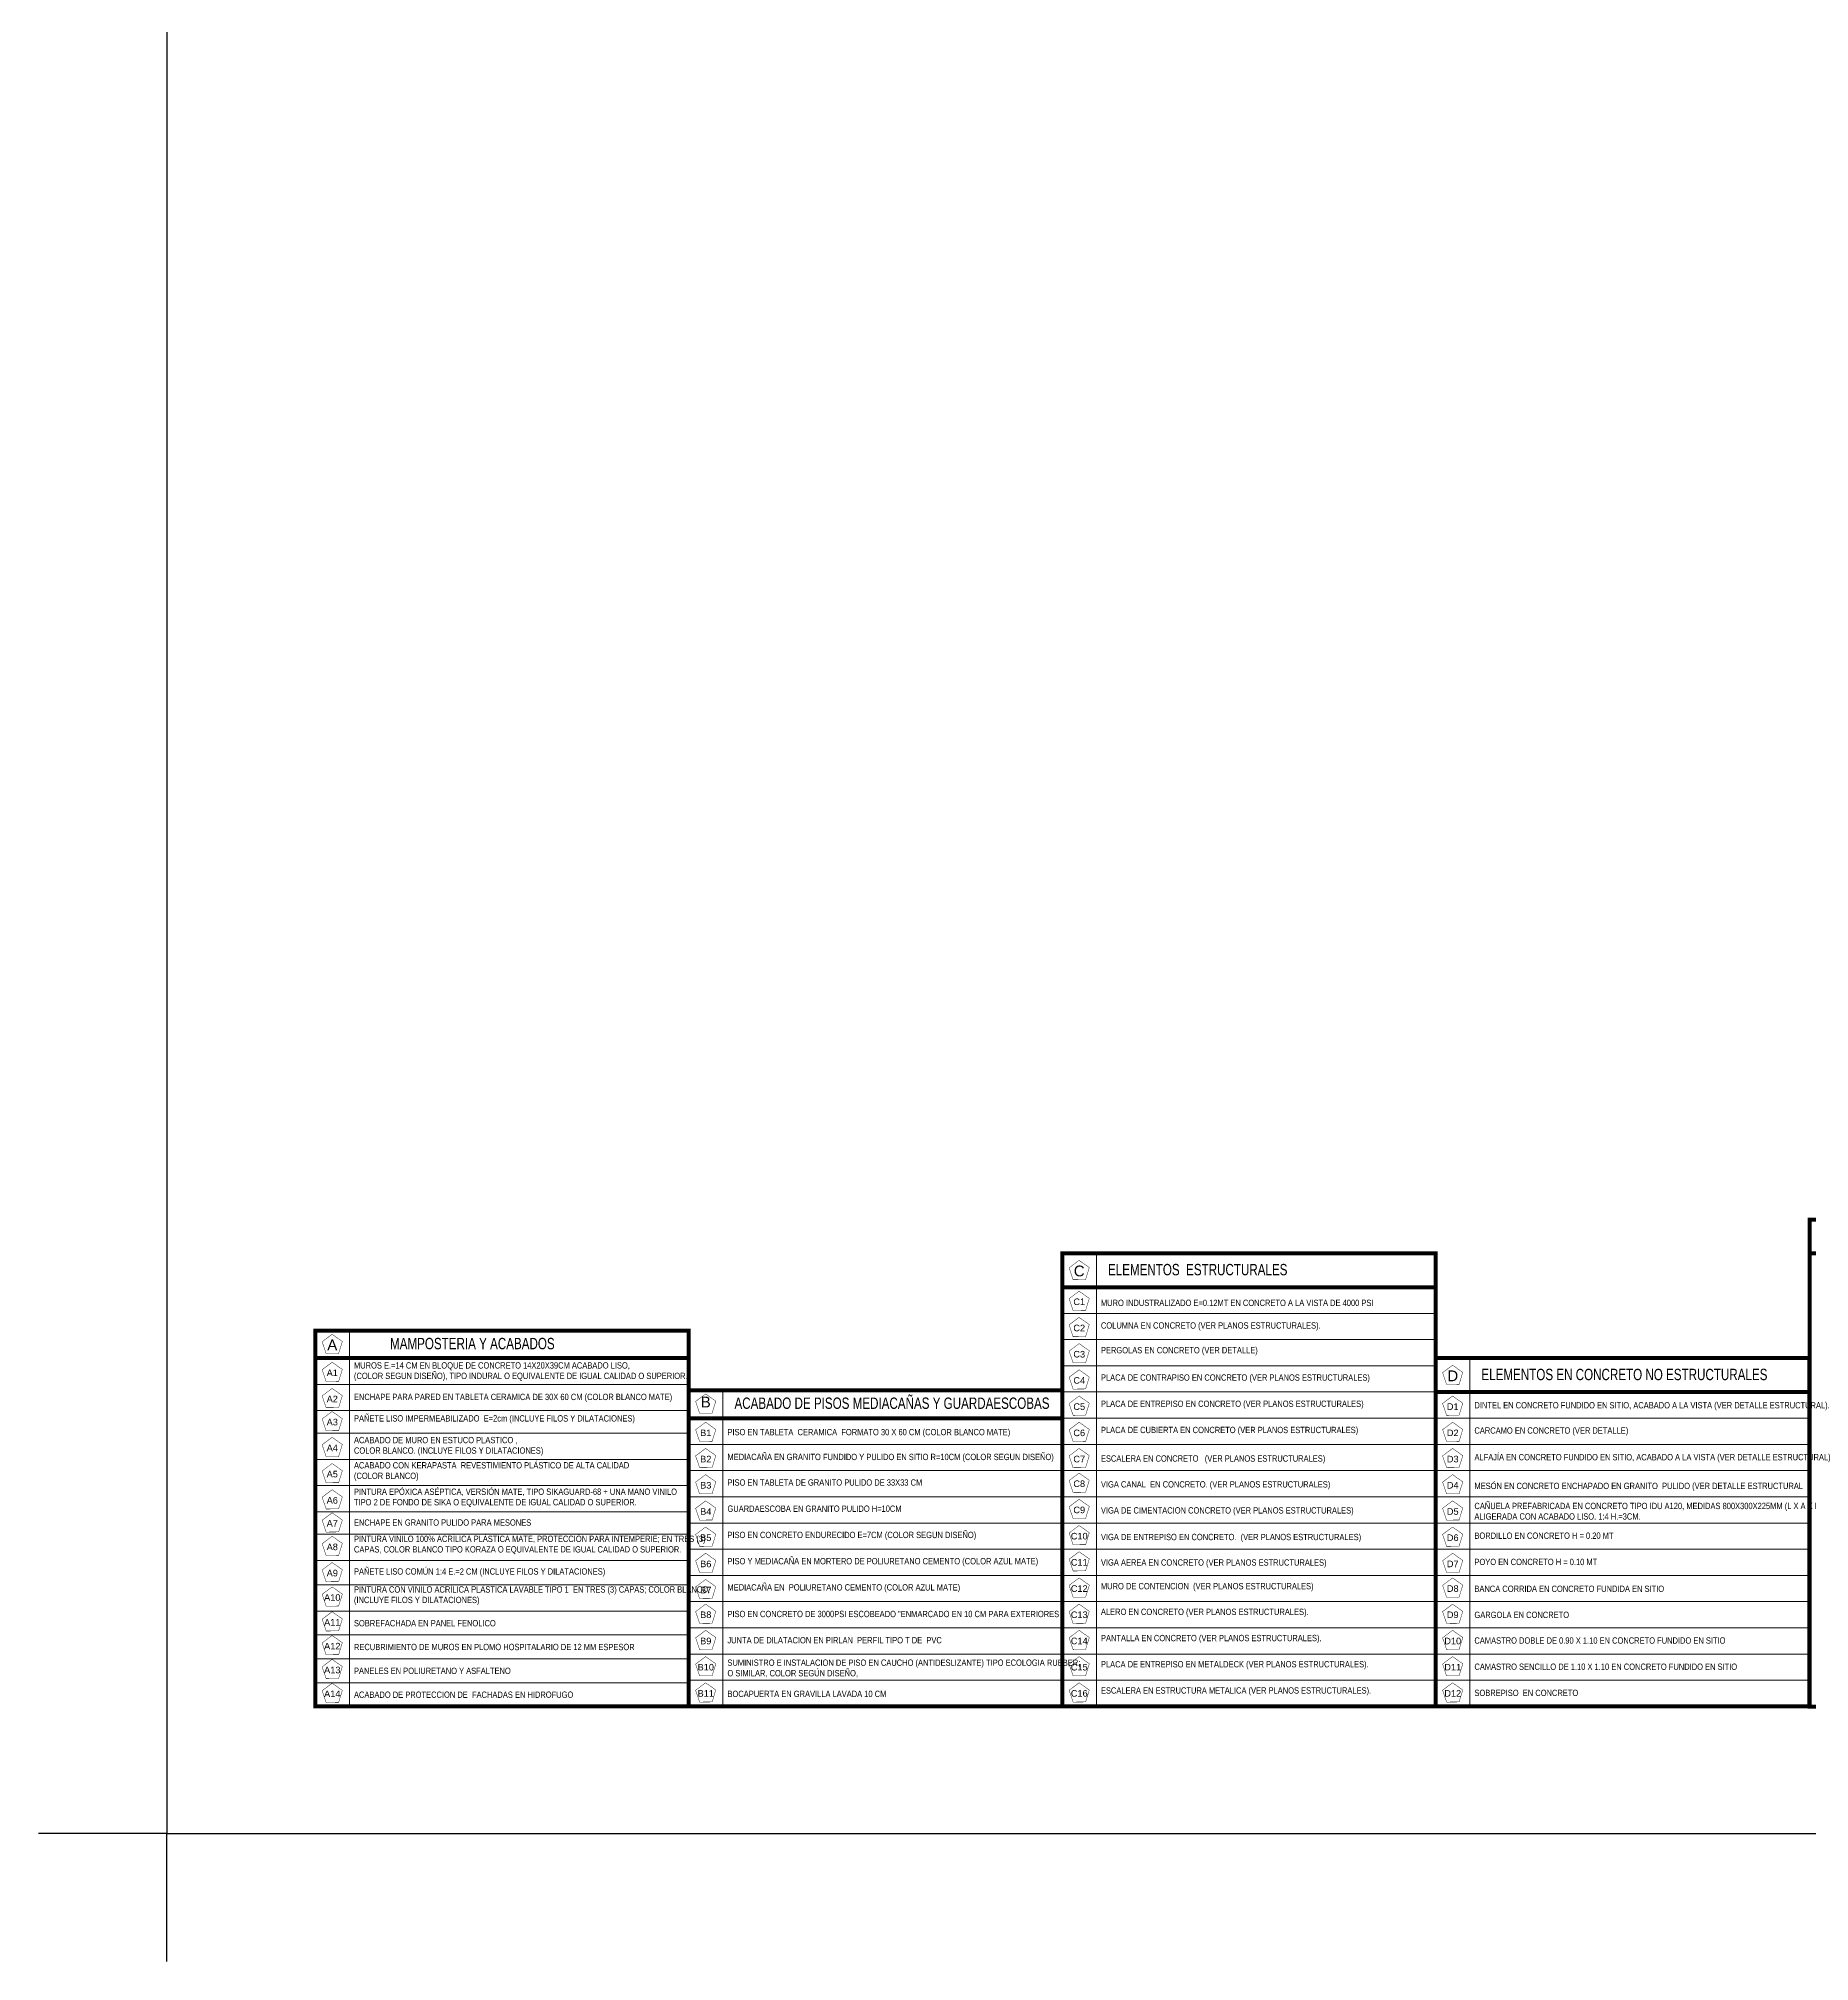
# Model space of a CAD drawing. Header units: millimetres. Extents: x -1348 to -298, y -103 to 647.
# Drawn here: x -1348.2 to -1002.9, y -102.9 to 272.1 of the extents above; entities that cross this region are included whole.
import ezdxf
from ezdxf.enums import TextEntityAlignment as Align

# ---------------------------------------------------------------- set-up
doc = ezdxf.new("R2010")
doc.units = ezdxf.units.MM
doc.layers.add('BORRADOR', color=3, linetype='Continuous', plot=False)
doc.layers.add('TXT', color=142, linetype='Continuous', lineweight=5)
doc.styles.add('ING_50', font='swisscl.ttf', dxfattribs={"height": 0.08})
doc.styles.add('swis Lt BT', font='swissl.ttf')

# ---------------------------------------------------------------- blocks, each defined once
blk = doc.blocks.new('INDICADOR  DE EJES')
at = {"layer": 'TXT', "const_width": 0.0002}
blk.add_lwpolyline([(-0.00472, 0.00546), (-0.00285, -0.00004), (0.00296, 0.00004), (0.00468, 0.00559), (-0.00007, 0.00894)], close=True, dxfattribs=at)
at = {"layer": 'TXT', "style": 'swis Lt BT'}
blk.add_attdef('1', text='', height=0.005, dxfattribs=at).set_placement((0, 0.004), align=Align.MIDDLE_CENTER)

msp = doc.modelspace()

# ---------------------------------------------------------------- linework, layer by layer
at = {"layer": 'BORRADOR', "flags": 128}
msp.add_lwpolyline([(-1323.22, -77.89), (-323.22, -77.89), (-323.22, 622.08), (-1323.22, 622.08)], close=True, dxfattribs=at)
msp.add_lwpolyline([(-1323.22, -102.89), (-1323.22, -77.89), (-1348.22, -77.89)], dxfattribs=at)
at = {"layer": 'TXT'}
for points, const_width in [([(-1002.81, 35.18), (-857.15, 35.18), (-857.15, 41.78), (-1002.81, 41.78)], 0.78), ([(-1148.58, 28.61), (-1075.75, 28.61), (-1075.75, 35.21), (-1148.58, 35.21)], 0.78), ([(-1147.25, 32.38), (-1146.47, 30.07), (-1144.03, 30.1), (-1143.31, 32.43), (-1145.3, 33.84)], 0.0838), ([(-1002.81, -53.22), (-857.15, -53.22), (-857.15, 35.18), (-1002.81, 35.18)], 0.78), ([(-1148.58, -53.15), (-1075.75, -53.15), (-1075.75, 28.61), (-1148.58, 28.61)], 0.78), ([(-1294.24, 14.77), (-1221.41, 14.77), (-1221.41, 20.13), (-1294.24, 20.13)], 0.78), ([(-1292.91, 17.97), (-1292.13, 15.66), (-1289.69, 15.69), (-1288.97, 18.02), (-1290.96, 19.42)], 0.0838), ([(-1294.24, -53.15), (-1221.41, -53.15), (-1221.41, 14.77), (-1294.24, 14.77)], 0.78), ([(-1075.75, 8.17), (-1002.92, 8.17), (-1002.92, 14.77), (-1075.75, 14.77)], 0.78), ([(-1075.75, -53.15), (-1002.92, -53.15), (-1002.92, 14.77), (-1075.75, 14.77)], 0.78), ([(-1074.42, 11.94), (-1073.64, 9.63), (-1071.2, 9.66), (-1070.48, 11.99), (-1072.47, 13.39)], 0.0838), ([(-1221.41, 3.06), (-1148.58, 3.06), (-1148.58, 8.52), (-1221.41, 8.52)], 0.78), ([(-1220.08, 6.33), (-1219.3, 4.03), (-1216.86, 4.06), (-1216.14, 6.39), (-1218.13, 7.79)], 0.0838), ([(-1221.41, -53.15), (-1148.58, -53.15), (-1148.58, 3.06), (-1221.41, 3.06)], 0.78)]:
    msp.add_lwpolyline(points, close=True, dxfattribs=dict(at, const_width=const_width))
for points in [[(-1141.93, 35.21), (-1148.58, 35.21), (-1148.58, -53.15), (-1141.93, -53.15)], [(-1148.58, 23.5), (-1075.75, 23.5), (-1075.75, 28.61), (-1148.58, 28.61)], [(-1148.58, 18.39), (-1075.75, 18.39), (-1075.75, 23.5), (-1148.58, 23.5)], [(-1287.59, 20.13), (-1294.24, 20.13), (-1294.24, -53.15), (-1287.59, -53.15)], [(-1148.58, 13.28), (-1075.75, 13.28), (-1075.75, 18.39), (-1148.58, 18.39)], [(-1294.24, 9.66), (-1221.41, 9.66), (-1221.41, 14.77), (-1294.24, 14.77)], [(-1148.58, 8.17), (-1075.75, 8.17), (-1075.75, 13.28), (-1148.58, 13.28)], [(-1069.1, 14.77), (-1075.75, 14.77), (-1075.75, -53.15), (-1069.1, -53.15)], [(-1294.24, 4.54), (-1221.41, 4.54), (-1221.41, 9.66), (-1294.24, 9.66)], [(-1214.76, 8.52), (-1221.41, 8.52), (-1221.41, -53.15), (-1214.76, -53.15)], [(-1148.58, 3.06), (-1075.75, 3.06), (-1075.75, 8.17), (-1148.58, 8.17)], [(-1075.75, 3.06), (-1002.92, 3.06), (-1002.92, 8.17), (-1075.75, 8.17)], [(-1294.24, 0.13), (-1221.41, 0.13), (-1221.41, 4.54), (-1294.24, 4.54)], [(-1294.24, -4.98), (-1221.41, -4.98), (-1221.41, 0.13), (-1294.24, 0.13)], [(-1221.41, -2.05), (-1148.58, -2.05), (-1148.58, 3.06), (-1221.41, 3.06)], [(-1148.58, -2.05), (-1075.75, -2.05), (-1075.75, 3.06), (-1148.58, 3.06)], [(-1075.75, -2.05), (-1002.92, -2.05), (-1002.92, 3.06), (-1075.75, 3.06)], [(-1221.41, -7.16), (-1148.58, -7.16), (-1148.58, -2.05), (-1221.41, -2.05)], [(-1148.58, -7.16), (-1075.75, -7.16), (-1075.75, -2.05), (-1148.58, -2.05)], [(-1075.75, -7.16), (-1002.92, -7.16), (-1002.92, -2.05), (-1075.75, -2.05)], [(-1294.24, -10.09), (-1221.41, -10.09), (-1221.41, -4.98), (-1294.24, -4.98)], [(-1221.41, -12.27), (-1148.58, -12.27), (-1148.58, -7.16), (-1221.41, -7.16)], [(-1148.58, -12.27), (-1075.75, -12.27), (-1075.75, -7.16), (-1148.58, -7.16)], [(-1075.75, -12.27), (-1002.92, -12.27), (-1002.92, -7.16), (-1075.75, -7.16)], [(-1294.24, -15.21), (-1221.41, -15.21), (-1221.41, -10.09), (-1294.24, -10.09)], [(-1221.41, -17.38), (-1148.58, -17.38), (-1148.58, -12.27), (-1221.41, -12.27)], [(-1148.58, -17.38), (-1075.75, -17.38), (-1075.75, -12.27), (-1148.58, -12.27)], [(-1075.75, -17.38), (-1002.92, -17.38), (-1002.92, -12.27), (-1075.75, -12.27)], [(-1294.24, -19.58), (-1221.41, -19.58), (-1221.41, -15.21), (-1294.24, -15.21)], [(-1221.41, -22.49), (-1148.58, -22.49), (-1148.58, -17.38), (-1221.41, -17.38)], [(-1148.58, -22.49), (-1075.75, -22.49), (-1075.75, -17.38), (-1148.58, -17.38)], [(-1075.75, -22.49), (-1002.92, -22.49), (-1002.92, -17.38), (-1075.75, -17.38)], [(-1294.24, -24.69), (-1221.41, -24.69), (-1221.41, -19.58), (-1294.24, -19.58)], [(-1221.41, -27.6), (-1148.58, -27.6), (-1148.58, -22.49), (-1221.41, -22.49)], [(-1148.58, -27.6), (-1075.75, -27.6), (-1075.75, -22.49), (-1148.58, -22.49)], [(-1075.75, -27.6), (-1002.92, -27.6), (-1002.92, -22.49), (-1075.75, -22.49)], [(-1294.24, -29.45), (-1221.41, -29.45), (-1221.41, -24.69), (-1294.24, -24.69)], [(-1294.24, -34.56), (-1221.41, -34.56), (-1221.41, -29.45), (-1294.24, -29.45)], [(-1221.41, -32.71), (-1148.58, -32.71), (-1148.58, -27.6), (-1221.41, -27.6)], [(-1148.58, -32.71), (-1075.75, -32.71), (-1075.75, -27.6), (-1148.58, -27.6)], [(-1075.75, -32.71), (-1002.92, -32.71), (-1002.92, -27.6), (-1075.75, -27.6)], [(-1221.41, -37.82), (-1148.58, -37.82), (-1148.58, -32.71), (-1221.41, -32.71)], [(-1148.58, -37.82), (-1075.75, -37.82), (-1075.75, -32.71), (-1148.58, -32.71)], [(-1075.75, -37.82), (-1002.92, -37.82), (-1002.92, -32.71), (-1075.75, -32.71)], [(-1294.24, -39.21), (-1221.41, -39.21), (-1221.41, -34.56), (-1294.24, -34.56)], [(-1294.24, -43.86), (-1221.41, -43.86), (-1221.41, -39.21), (-1294.24, -39.21)], [(-1221.41, -42.93), (-1148.58, -42.93), (-1148.58, -37.82), (-1221.41, -37.82)], [(-1148.58, -42.93), (-1075.75, -42.93), (-1075.75, -37.82), (-1148.58, -37.82)], [(-1075.75, -42.93), (-1002.92, -42.93), (-1002.92, -37.82), (-1075.75, -37.82)], [(-1075.75, -42.93), (-1002.92, -42.93), (-1002.92, -37.82), (-1075.75, -37.82)], [(-1294.24, -48.51), (-1221.41, -48.51), (-1221.41, -43.86), (-1294.24, -43.86)], [(-1221.41, -48.04), (-1148.58, -48.04), (-1148.58, -42.93), (-1221.41, -42.93)], [(-1148.58, -48.04), (-1075.75, -48.04), (-1075.75, -42.93), (-1148.58, -42.93)], [(-1075.75, -48.04), (-1002.92, -48.04), (-1002.92, -42.93), (-1075.75, -42.93)], [(-1075.75, -48.04), (-1002.92, -48.04), (-1002.92, -42.93), (-1075.75, -42.93)], [(-1294.24, -53.15), (-1221.41, -53.15), (-1221.41, -48.51), (-1294.24, -48.51)], [(-1221.41, -53.15), (-1148.58, -53.15), (-1148.58, -48.04), (-1221.41, -48.04)], [(-1148.58, -53.15), (-1075.75, -53.15), (-1075.75, -48.04), (-1148.58, -48.04)], [(-1075.75, -53.15), (-1002.92, -53.15), (-1002.92, -48.04), (-1075.75, -48.04)], [(-1075.75, -53.15), (-1002.92, -53.15), (-1002.92, -48.04), (-1075.75, -48.04)]]:
    msp.add_lwpolyline(points, close=True, dxfattribs=at)

# ---------------------------------------------------------------- block references
ref = msp.add_blockref('INDICADOR  DE EJES', (-1145.27, 24.08), dxfattribs=dict(at, xscale=419.0501863601505, yscale=419.0501863601505, zscale=419.0501863601505))
ref.add_attrib('1', 'C1', dxfattribs={"layer": '0', "color": 0, "height": 1.283, "style": 'swis Lt BT'}).set_placement((-1145.27, 25.76), align=Align.MIDDLE_CENTER)
ref = msp.add_blockref('INDICADOR  DE EJES', (-1145.27, 18.97), dxfattribs=dict(at, xscale=419.0501863601505, yscale=419.0501863601505, zscale=419.0501863601505))
ref.add_attrib('1', 'C2', dxfattribs={"layer": '0', "color": 0, "height": 1.283, "style": 'swis Lt BT'}).set_placement((-1145.27, 20.65), align=Align.MIDDLE_CENTER)
ref = msp.add_blockref('INDICADOR  DE EJES', (-1145.27, 13.86), dxfattribs=dict(at, xscale=419.0501863601505, yscale=419.0501863601505, zscale=419.0501863601505))
ref.add_attrib('1', 'C3', dxfattribs={"layer": '0', "color": 0, "height": 1.283, "style": 'swis Lt BT'}).set_placement((-1145.27, 15.54), align=Align.MIDDLE_CENTER)
ref = msp.add_blockref('INDICADOR  DE EJES', (-1290.93, 10.23), dxfattribs=dict(at, xscale=419.0501863601505, yscale=419.0501863601505, zscale=419.0501863601505))
ref.add_attrib('1', 'A1', dxfattribs={"layer": '0', "color": 0, "height": 1.283, "style": 'swis Lt BT'}).set_placement((-1290.93, 11.91), align=Align.MIDDLE_CENTER)
ref = msp.add_blockref('INDICADOR  DE EJES', (-1145.27, 8.75), dxfattribs=dict(at, xscale=419.0501863601505, yscale=419.0501863601505, zscale=419.0501863601505))
ref.add_attrib('1', 'C4', dxfattribs={"layer": '0', "color": 0, "height": 1.283, "style": 'swis Lt BT'}).set_placement((-1145.27, 10.43), align=Align.MIDDLE_CENTER)
ref = msp.add_blockref('INDICADOR  DE EJES', (-1290.93, 5.12), dxfattribs=dict(at, xscale=419.0501863601505, yscale=419.0501863601505, zscale=419.0501863601505))
ref.add_attrib('1', 'A2', dxfattribs={"layer": '0', "color": 0, "height": 1.283, "style": 'swis Lt BT'}).set_placement((-1290.93, 6.8), align=Align.MIDDLE_CENTER)
ref = msp.add_blockref('INDICADOR  DE EJES', (-1290.93, 0.62), dxfattribs=dict(at, xscale=419.0501863601505, yscale=419.0501863601505, zscale=419.0501863601505))
ref.add_attrib('1', 'A3', dxfattribs={"layer": '0', "color": 0, "height": 1.283, "style": 'swis Lt BT'}).set_placement((-1290.93, 2.3), align=Align.MIDDLE_CENTER)
ref = msp.add_blockref('INDICADOR  DE EJES', (-1145.27, 3.64), dxfattribs=dict(at, xscale=419.0501863601505, yscale=419.0501863601505, zscale=419.0501863601505))
ref.add_attrib('1', 'C5', dxfattribs={"layer": '0', "color": 0, "height": 1.283, "style": 'swis Lt BT'}).set_placement((-1145.27, 5.32), align=Align.MIDDLE_CENTER)
ref = msp.add_blockref('INDICADOR  DE EJES', (-1072.44, 3.64), dxfattribs=dict(at, xscale=419.0501863601505, yscale=419.0501863601505, zscale=419.0501863601505))
ref.add_attrib('1', 'D1', dxfattribs={"layer": '0', "color": 0, "height": 1.283, "style": 'swis Lt BT'}).set_placement((-1072.44, 5.32), align=Align.MIDDLE_CENTER)
ref = msp.add_blockref('INDICADOR  DE EJES', (-1218.1, -1.47), dxfattribs=dict(at, xscale=419.0501863601505, yscale=419.0501863601505, zscale=419.0501863601505))
ref.add_attrib('1', 'B1', dxfattribs={"layer": '0', "color": 0, "height": 1.283, "style": 'swis Lt BT'}).set_placement((-1218.1, 0.2), align=Align.MIDDLE_CENTER)
ref = msp.add_blockref('INDICADOR  DE EJES', (-1145.27, -1.47), dxfattribs=dict(at, xscale=419.0501863601505, yscale=419.0501863601505, zscale=419.0501863601505))
ref.add_attrib('1', 'C6', dxfattribs={"layer": '0', "color": 0, "height": 1.283, "style": 'swis Lt BT'}).set_placement((-1145.27, 0.2), align=Align.MIDDLE_CENTER)
ref = msp.add_blockref('INDICADOR  DE EJES', (-1072.44, -1.47), dxfattribs=dict(at, xscale=419.0501863601505, yscale=419.0501863601505, zscale=419.0501863601505))
ref.add_attrib('1', 'D2', dxfattribs={"layer": '0', "color": 0, "height": 1.283, "style": 'swis Lt BT'}).set_placement((-1072.44, 0.2), align=Align.MIDDLE_CENTER)
at = {"layer": 'TXT', "color": 1}
ref = msp.add_blockref('INDICADOR  DE EJES', (-1290.93, -4.41), dxfattribs=dict(at, xscale=419.0501863601505, yscale=419.0501863601505, zscale=419.0501863601505))
ref.add_attrib('1', 'A4', dxfattribs={"layer": '0', "linetype": 'ByBlock', "height": 1.283, "style": 'swis Lt BT'}).set_placement((-1290.93, -2.73), align=Align.MIDDLE_CENTER)
at = {"layer": 'TXT'}
ref = msp.add_blockref('INDICADOR  DE EJES', (-1218.1, -6.58), dxfattribs=dict(at, xscale=419.0501863601505, yscale=419.0501863601505, zscale=419.0501863601505))
ref.add_attrib('1', 'B2', dxfattribs={"layer": '0', "color": 0, "height": 1.283, "style": 'swis Lt BT'}).set_placement((-1218.1, -4.91), align=Align.MIDDLE_CENTER)
ref = msp.add_blockref('INDICADOR  DE EJES', (-1145.27, -6.58), dxfattribs=dict(at, xscale=419.0501863601505, yscale=419.0501863601505, zscale=419.0501863601505))
ref.add_attrib('1', 'C7', dxfattribs={"layer": '0', "color": 0, "height": 1.283, "style": 'swis Lt BT'}).set_placement((-1145.27, -4.91), align=Align.MIDDLE_CENTER)
ref = msp.add_blockref('INDICADOR  DE EJES', (-1072.44, -6.58), dxfattribs=dict(at, xscale=419.0501863601505, yscale=419.0501863601505, zscale=419.0501863601505))
ref.add_attrib('1', 'D3', dxfattribs={"layer": '0', "color": 0, "height": 1.283, "style": 'swis Lt BT'}).set_placement((-1072.44, -4.91), align=Align.MIDDLE_CENTER)
ref = msp.add_blockref('INDICADOR  DE EJES', (-1290.93, -9.52), dxfattribs=dict(at, xscale=419.0501863601505, yscale=419.0501863601505, zscale=419.0501863601505))
ref.add_attrib('1', 'A5', dxfattribs={"layer": '0', "color": 0, "height": 1.283, "style": 'swis Lt BT'}).set_placement((-1290.93, -7.84), align=Align.MIDDLE_CENTER)
ref = msp.add_blockref('INDICADOR  DE EJES', (-1290.93, -14.63), dxfattribs=dict(at, xscale=419.0501863601505, yscale=419.0501863601505, zscale=419.0501863601505))
ref.add_attrib('1', 'A6', dxfattribs={"layer": '0', "color": 0, "height": 1.283, "style": 'swis Lt BT'}).set_placement((-1290.93, -12.95), align=Align.MIDDLE_CENTER)
ref = msp.add_blockref('INDICADOR  DE EJES', (-1218.1, -11.69), dxfattribs=dict(at, xscale=419.0501863601505, yscale=419.0501863601505, zscale=419.0501863601505))
ref.add_attrib('1', 'B3', dxfattribs={"layer": '0', "color": 0, "height": 1.283, "style": 'swis Lt BT'}).set_placement((-1218.1, -10.02), align=Align.MIDDLE_CENTER)
ref = msp.add_blockref('INDICADOR  DE EJES', (-1145.27, -11.39), dxfattribs=dict(at, xscale=419.0501863601505, yscale=419.0501863601505, zscale=419.0501863601505))
ref.add_attrib('1', 'C8', dxfattribs={"layer": '0', "color": 0, "height": 1.283, "style": 'swis Lt BT'}).set_placement((-1145.27, -9.72), align=Align.MIDDLE_CENTER)
ref = msp.add_blockref('INDICADOR  DE EJES', (-1072.44, -11.69), dxfattribs=dict(at, xscale=419.0501863601505, yscale=419.0501863601505, zscale=419.0501863601505))
ref.add_attrib('1', 'D4', dxfattribs={"layer": '0', "color": 0, "height": 1.283, "style": 'swis Lt BT'}).set_placement((-1072.44, -10.02), align=Align.MIDDLE_CENTER)
ref = msp.add_blockref('INDICADOR  DE EJES', (-1218.1, -16.8), dxfattribs=dict(at, xscale=419.0501863601505, yscale=419.0501863601505, zscale=419.0501863601505))
ref.add_attrib('1', 'B4', dxfattribs={"layer": '0', "color": 0, "height": 1.283, "style": 'swis Lt BT'}).set_placement((-1218.1, -15.13), align=Align.MIDDLE_CENTER)
ref = msp.add_blockref('INDICADOR  DE EJES', (-1145.27, -16.5), dxfattribs=dict(at, xscale=419.0501863601505, yscale=419.0501863601505, zscale=419.0501863601505))
ref.add_attrib('1', 'C9', dxfattribs={"layer": '0', "color": 0, "height": 1.283, "style": 'swis Lt BT'}).set_placement((-1145.27, -14.83), align=Align.MIDDLE_CENTER)
ref = msp.add_blockref('INDICADOR  DE EJES', (-1072.44, -16.8), dxfattribs=dict(at, xscale=419.0501863601505, yscale=419.0501863601505, zscale=419.0501863601505))
ref.add_attrib('1', 'D5', dxfattribs={"layer": '0', "color": 0, "height": 1.283, "style": 'swis Lt BT'}).set_placement((-1072.44, -15.13), align=Align.MIDDLE_CENTER)
ref = msp.add_blockref('INDICADOR  DE EJES', (-1290.93, -19.13), dxfattribs=dict(at, xscale=419.0501863601505, yscale=419.0501863601505, zscale=419.0501863601505))
ref.add_attrib('1', 'A7', dxfattribs={"layer": '0', "color": 0, "height": 1.283, "style": 'swis Lt BT'}).set_placement((-1290.93, -17.45), align=Align.MIDDLE_CENTER)
ref = msp.add_blockref('INDICADOR  DE EJES', (-1218.1, -21.91), dxfattribs=dict(at, xscale=419.0501863601505, yscale=419.0501863601505, zscale=419.0501863601505))
ref.add_attrib('1', 'B5', dxfattribs={"layer": '0', "color": 0, "height": 1.283, "style": 'swis Lt BT'}).set_placement((-1218.1, -20.24), align=Align.MIDDLE_CENTER)
ref = msp.add_blockref('INDICADOR  DE EJES', (-1145.27, -21.61), dxfattribs=dict(at, xscale=419.0501863601505, yscale=419.0501863601505, zscale=419.0501863601505))
ref.add_attrib('1', 'C10', dxfattribs={"layer": '0', "color": 0, "height": 1.283, "style": 'swis Lt BT'}).set_placement((-1145.27, -19.94), align=Align.MIDDLE_CENTER)
ref = msp.add_blockref('INDICADOR  DE EJES', (-1072.44, -21.91), dxfattribs=dict(at, xscale=419.0501863601505, yscale=419.0501863601505, zscale=419.0501863601505))
ref.add_attrib('1', 'D6', dxfattribs={"layer": '0', "color": 0, "height": 1.283, "style": 'swis Lt BT'}).set_placement((-1072.44, -20.24), align=Align.MIDDLE_CENTER)
at = {"layer": 'TXT', "color": 1}
ref = msp.add_blockref('INDICADOR  DE EJES', (-1290.93, -23.7), dxfattribs=dict(at, xscale=419.0501863601505, yscale=419.0501863601505, zscale=419.0501863601505))
ref.add_attrib('1', 'A8', dxfattribs={"layer": '0', "color": 0, "height": 1.283, "style": 'swis Lt BT'}).set_placement((-1290.93, -22.03), align=Align.MIDDLE_CENTER)
ref = msp.add_blockref('INDICADOR  DE EJES', (-1290.93, -28.82), dxfattribs=dict(at, xscale=419.0501863601505, yscale=419.0501863601505, zscale=419.0501863601505))
ref.add_attrib('1', 'A9', dxfattribs={"layer": '0', "color": 0, "height": 1.283, "style": 'swis Lt BT'}).set_placement((-1290.93, -27.14), align=Align.MIDDLE_CENTER)
at = {"layer": 'TXT'}
ref = msp.add_blockref('INDICADOR  DE EJES', (-1218.1, -27.02), dxfattribs=dict(at, xscale=419.0501863601505, yscale=419.0501863601505, zscale=419.0501863601505))
ref.add_attrib('1', 'B6', dxfattribs={"layer": '0', "color": 0, "height": 1.283, "style": 'swis Lt BT'}).set_placement((-1218.1, -25.35), align=Align.MIDDLE_CENTER)
ref = msp.add_blockref('INDICADOR  DE EJES', (-1145.27, -26.72), dxfattribs=dict(at, xscale=419.0501863601505, yscale=419.0501863601505, zscale=419.0501863601505))
ref.add_attrib('1', 'C11', dxfattribs={"layer": '0', "color": 0, "height": 1.283, "style": 'swis Lt BT'}).set_placement((-1145.27, -25.05), align=Align.MIDDLE_CENTER)
ref = msp.add_blockref('INDICADOR  DE EJES', (-1072.44, -27.02), dxfattribs=dict(at, xscale=419.0501863601505, yscale=419.0501863601505, zscale=419.0501863601505))
ref.add_attrib('1', 'D7', dxfattribs={"layer": '0', "color": 0, "height": 1.283, "style": 'swis Lt BT'}).set_placement((-1072.44, -25.35), align=Align.MIDDLE_CENTER)
at = {"layer": 'TXT', "color": 1}
ref = msp.add_blockref('INDICADOR  DE EJES', (-1290.93, -33.58), dxfattribs=dict(at, xscale=419.0501863601505, yscale=419.0501863601505, zscale=419.0501863601505))
ref.add_attrib('1', 'A10', dxfattribs={"layer": '0', "color": 0, "height": 1.283, "style": 'swis Lt BT'}).set_placement((-1290.93, -31.9), align=Align.MIDDLE_CENTER)
at = {"layer": 'TXT'}
ref = msp.add_blockref('INDICADOR  DE EJES', (-1218.1, -32.13), dxfattribs=dict(at, xscale=419.0501863601505, yscale=419.0501863601505, zscale=419.0501863601505))
ref.add_attrib('1', 'B7', dxfattribs={"layer": '0', "color": 0, "height": 1.283, "style": 'swis Lt BT'}).set_placement((-1218.1, -30.46), align=Align.MIDDLE_CENTER)
ref = msp.add_blockref('INDICADOR  DE EJES', (-1145.27, -31.83), dxfattribs=dict(at, xscale=419.0501863601505, yscale=419.0501863601505, zscale=419.0501863601505))
ref.add_attrib('1', 'C12', dxfattribs={"layer": '0', "color": 0, "height": 1.283, "style": 'swis Lt BT'}).set_placement((-1145.27, -30.16), align=Align.MIDDLE_CENTER)
ref = msp.add_blockref('INDICADOR  DE EJES', (-1072.44, -31.83), dxfattribs=dict(at, xscale=419.0501863601505, yscale=419.0501863601505, zscale=419.0501863601505))
ref.add_attrib('1', 'D8', dxfattribs={"layer": '0', "color": 0, "height": 1.283, "style": 'swis Lt BT'}).set_placement((-1072.44, -30.16), align=Align.MIDDLE_CENTER)
ref = msp.add_blockref('INDICADOR  DE EJES', (-1218.1, -36.94), dxfattribs=dict(at, xscale=419.0501863601505, yscale=419.0501863601505, zscale=419.0501863601505))
ref.add_attrib('1', 'B8', dxfattribs={"layer": '0', "color": 0, "height": 1.283, "style": 'swis Lt BT'}).set_placement((-1218.1, -35.27), align=Align.MIDDLE_CENTER)
at = {"layer": 'TXT', "color": 1}
ref = msp.add_blockref('INDICADOR  DE EJES', (-1145.27, -36.94), dxfattribs=dict(at, xscale=419.0501863601505, yscale=419.0501863601505, zscale=419.0501863601505))
ref.add_attrib('1', 'C13', dxfattribs={"layer": '0', "color": 0, "height": 1.283, "style": 'swis Lt BT'}).set_placement((-1145.27, -35.27), align=Align.MIDDLE_CENTER)
at = {"layer": 'TXT'}
ref = msp.add_blockref('INDICADOR  DE EJES', (-1072.44, -36.94), dxfattribs=dict(at, xscale=419.0501863601505, yscale=419.0501863601505, zscale=419.0501863601505))
ref.add_attrib('1', 'D9', dxfattribs={"layer": '0', "color": 0, "height": 1.283, "style": 'swis Lt BT'}).set_placement((-1072.44, -35.27), align=Align.MIDDLE_CENTER)
at = {"layer": 'TXT', "color": 1}
ref = msp.add_blockref('INDICADOR  DE EJES', (-1290.93, -38.42), dxfattribs=dict(at, xscale=419.0501863601505, yscale=419.0501863601505, zscale=419.0501863601505))
ref.add_attrib('1', 'A11', dxfattribs={"layer": '0', "color": 0, "height": 1.283, "style": 'swis Lt BT'}).set_placement((-1290.93, -36.74), align=Align.MIDDLE_CENTER)
ref = msp.add_blockref('INDICADOR  DE EJES', (-1290.93, -43.06), dxfattribs=dict(at, xscale=419.0501863601505, yscale=419.0501863601505, zscale=419.0501863601505))
ref.add_attrib('1', 'A12', dxfattribs={"layer": '0', "color": 0, "height": 1.283, "style": 'swis Lt BT'}).set_placement((-1290.93, -41.39), align=Align.MIDDLE_CENTER)
at = {"layer": 'TXT'}
ref = msp.add_blockref('INDICADOR  DE EJES', (-1218.1, -42.05), dxfattribs=dict(at, xscale=419.0501863601505, yscale=419.0501863601505, zscale=419.0501863601505))
ref.add_attrib('1', 'B9', dxfattribs={"layer": '0', "color": 0, "height": 1.283, "style": 'swis Lt BT'}).set_placement((-1218.1, -40.38), align=Align.MIDDLE_CENTER)
at = {"layer": 'TXT', "color": 1}
ref = msp.add_blockref('INDICADOR  DE EJES', (-1145.27, -42.05), dxfattribs=dict(at, xscale=419.0501863601505, yscale=419.0501863601505, zscale=419.0501863601505))
ref.add_attrib('1', 'C14', dxfattribs={"layer": '0', "color": 0, "height": 1.283, "style": 'swis Lt BT'}).set_placement((-1145.27, -40.38), align=Align.MIDDLE_CENTER)
at = {"layer": 'TXT'}
ref = msp.add_blockref('INDICADOR  DE EJES', (-1072.44, -42.05), dxfattribs=dict(at, xscale=419.0501863601505, yscale=419.0501863601505, zscale=419.0501863601505))
ref.add_attrib('1', 'D10', dxfattribs={"layer": '0', "color": 0, "height": 1.283, "style": 'swis Lt BT'}).set_placement((-1072.44, -40.38), align=Align.MIDDLE_CENTER)
at = {"layer": 'TXT', "color": 1}
ref = msp.add_blockref('INDICADOR  DE EJES', (-1290.93, -47.71), dxfattribs=dict(at, xscale=419.0501863601505, yscale=419.0501863601505, zscale=419.0501863601505))
ref.add_attrib('1', 'A13', dxfattribs={"layer": '0', "color": 0, "height": 1.283, "style": 'swis Lt BT'}).set_placement((-1290.93, -46.04), align=Align.MIDDLE_CENTER)
at = {"layer": 'TXT'}
ref = msp.add_blockref('INDICADOR  DE EJES', (-1218.1, -47.17), dxfattribs=dict(at, xscale=419.0501863601505, yscale=419.0501863601505, zscale=419.0501863601505))
ref.add_attrib('1', 'B10', dxfattribs={"layer": '0', "color": 0, "height": 1.283, "style": 'swis Lt BT'}).set_placement((-1218.1, -45.49), align=Align.MIDDLE_CENTER)
at = {"layer": 'TXT', "color": 1}
ref = msp.add_blockref('INDICADOR  DE EJES', (-1145.27, -47.17), dxfattribs=dict(at, xscale=419.0501863601505, yscale=419.0501863601505, zscale=419.0501863601505))
ref.add_attrib('1', 'C15', dxfattribs={"layer": '0', "color": 0, "height": 1.283, "style": 'swis Lt BT'}).set_placement((-1145.27, -45.49), align=Align.MIDDLE_CENTER)
at = {"layer": 'TXT'}
ref = msp.add_blockref('INDICADOR  DE EJES', (-1072.44, -47.17), dxfattribs=dict(at, xscale=419.0501863601505, yscale=419.0501863601505, zscale=419.0501863601505))
ref.add_attrib('1', 'D11', dxfattribs={"layer": '0', "color": 0, "height": 1.283, "style": 'swis Lt BT'}).set_placement((-1072.44, -45.49), align=Align.MIDDLE_CENTER)
at = {"layer": 'TXT', "color": 1}
ref = msp.add_blockref('INDICADOR  DE EJES', (-1290.93, -52.36), dxfattribs=dict(at, xscale=419.0501863601505, yscale=419.0501863601505, zscale=419.0501863601505))
ref.add_attrib('1', 'A14', dxfattribs={"layer": '0', "color": 0, "height": 1.283, "style": 'swis Lt BT'}).set_placement((-1290.93, -50.68), align=Align.MIDDLE_CENTER)
at = {"layer": 'TXT'}
ref = msp.add_blockref('INDICADOR  DE EJES', (-1218.1, -52.28), dxfattribs=dict(at, xscale=419.0501863601505, yscale=419.0501863601505, zscale=419.0501863601505))
ref.add_attrib('1', 'B11', dxfattribs={"layer": '0', "color": 0, "height": 1.283, "style": 'swis Lt BT'}).set_placement((-1218.1, -50.6), align=Align.MIDDLE_CENTER)
at = {"layer": 'TXT', "color": 1}
ref = msp.add_blockref('INDICADOR  DE EJES', (-1145.27, -52.28), dxfattribs=dict(at, xscale=419.0501863601505, yscale=419.0501863601505, zscale=419.0501863601505))
ref.add_attrib('1', 'C16', dxfattribs={"layer": '0', "color": 0, "height": 1.283, "style": 'swis Lt BT'}).set_placement((-1145.27, -50.6), align=Align.MIDDLE_CENTER)
at = {"layer": 'TXT'}
ref = msp.add_blockref('INDICADOR  DE EJES', (-1072.44, -52.28), dxfattribs=dict(at, xscale=419.0501863601505, yscale=419.0501863601505, zscale=419.0501863601505))
ref.add_attrib('1', 'D12', dxfattribs={"layer": '0', "color": 0, "height": 1.283, "style": 'swis Lt BT'}).set_placement((-1072.44, -50.6), align=Align.MIDDLE_CENTER)

# ---------------------------------------------------------------- texts
at = {"layer": 'TXT', "style": 'swis Lt BT'}
for s, p in [('C', (-1145.27, 30.72)), ('A', (-1290.93, 16.31)), ('D', (-1072.44, 10.27)), ('B', (-1218.1, 5.16))]:
    msp.add_text(s, height=2.1, dxfattribs=at).set_placement(p, align=Align.CENTER)
at = {"layer": 'TXT', "style": 'ING_50'}
for s, width, insert, char_height, attachment_point in [('\\pxql; ELEMENTOS  ESTRUCTURALES', 74.5943, (-1140.3, 33.14), 2.2104, 1), ('\\pxql;MAMPOSTERIA Y ACABADOS', 41.0023, (-1279.67, 18.72), 2.2104, 1), ('\\pxa0.83333,sm1.15;PLACA DE CONTRAPISO EN CONCRETO (VER PLANOS ESTRUCTURALES)', 49.1418, (-1141.04, 11.6), 1.228, 1), ('\\pxql; ELEMENTOS EN CONCRETO NO ESTRUCTURALES', 73.5868, (-1067.47, 12.69), 2.2104, 1), ('\\pxql;ENCHAPE PARA PARED EN TABLETA CERAMICA DE 30X 60 CM (COLOR BLANCO MATE) ', 59.2287, (-1286.7, 7.82), 1.228, 1), (' ACABADO DE PISOS MEDIACAÑAS Y GUARDAESCOBAS', 73.0078, (-1213.13, 7.09), 2.2104, 1), ('\\pxa0.83333,sm1.15;PLACA DE ENTREPISO EN CONCRETO (VER PLANOS ESTRUCTURALES)', 51.153, (-1141.04, 6.49), 1.228, 1), ('\\pxa0.83333,sm1.15;PLACA DE CUBIERTA EN CONCRETO (VER PLANOS ESTRUCTURALES)', 77.4963, (-1141.04, 1.38), 1.228, 1), ('MEDIACAÑA EN GRANITO FUNDIDO Y PULIDO EN SITIO R=10CM (COLOR SEGUN DISEÑO)', 62.7845, (-1213.87, -5.48), 1.228, 7), ('ESCALERA EN CONCRETO   (VER PLANOS ESTRUCTURALES)', 78.062, (-1141.04, -5.78), 1.228, 7), ('\\pxql;PISO EN TABLETA DE GRANITO PULIDO DE 33X33 CM', 61.1303, (-1213.87, -8.86), 1.228, 1), ('VIGA CANAL  EN CONCRETO. (VER PLANOS ESTRUCTURALES)', 75.6917, (-1141.04, -10.82), 1.228, 7), ('MESÓN EN CONCRETO ENCHAPADO EN GRANITO  PULIDO (VER DETALLE ESTRUCTURAL', 78.0104, (-1068.21, -11.13), 1.228, 7), ('\\pxql;GUARDAESCOBA EN GRANITO PULIDO H=10CM', 59.8579, (-1213.87, -13.97), 1.228, 1), ('PISO EN CONCRETO ENDURECIDO E=7CM (COLOR SEGUN DISEÑO) ', 53.2934, (-1213.87, -19.09), 1.228, 1), ('VIGA DE ENTREPISO EN CONCRETO.  (VER PLANOS ESTRUCTURALES)', 67.8165, (-1141.04, -21.09), 1.228, 7), ('PISO Y MEDIACAÑA EN MORTERO DE POLIURETANO CEMENTO (COLOR AZUL MATE) ', 78.3701, (-1213.87, -24.2), 1.228, 1), ('{\\C256;MEDIACAÑA EN  POLIURETANO CEMENTO (COLOR AZUL MATE) }', 73.3129, (-1213.87, -29.31), 1.228, 1), ('PISO EN CONCRETO DE 3000PSI ESCOBEADO "ENMARCADO EN 10 CM PARA EXTERIORES', 75.237, (-1213.87, -35.75), 1.228, 7), ('\\pxqj;JUNTA DE DILATACION EN PIRLAN  PERFIL TIPO T DE  PVC', 77.9661, (-1213.87, -40.86), 1.228, 7), ('SUMINISTRO E INSTALACION DE PISO EN CAUCHO (ANTIDESLIZANTE) TIPO ECOLOGIA RUBBER; O SIMILAR, COLOR SEGÚN DISEÑO,', 59.7589, (-1213.87, -47.5), 1.22799, 7), ('{\\C6;BOCAPUERTA EN GRAVILLA LAVADA 10 CM}', 59.7589, (-1213.87, -51.33), 1.228, 7)]:
    msp.add_mtext_dynamic_manual_height_columns(s, width=width, gutter_width=0.4, heights=[0], dxfattribs=dict(at, insert=insert, char_height=char_height, attachment_point=attachment_point))
for s, insert, char_height, width, attachment_point in [('MURO INDUSTRALIZADO E=0.12MT EN CONCRETO A LA VISTA DE 4000 PSI', (-1141.04, 24.92), 1.228, 60.4347, 7), ('COLUMNA EN CONCRETO (VER PLANOS ESTRUCTURALES). ', (-1141.04, 20.16), 1.228, 62.9326, 7), ('PERGOLAS EN CONCRETO (VER DETALLE)', (-1141.04, 15.34), 1.228, 62.9326, 7), ('MUROS E.=14 CM EN BLOQUE DE CONCRETO 14X20X39CM ACABADO LISO,\\P(COLOR SEGUN DISEÑO), TIPO INDURAL O EQUIVALENTE DE IGUAL CALIDAD O SUPERIOR. ', (-1286.7, 13.97), 1.228, 60.3794, 1), ('PAÑETE LISO IMPERMEABILIZADO  E=2cm (INCLUYE FILOS Y DILATACIONES)', (-1286.7, 3.64), 1.228, 60.3285, 1), ('\\pxql;DINTEL EN CONCRETO FUNDIDO EN SITIO, ACABADO A LA VISTA (VER DETALLE ESTRUCTURAL).', (-1068.21, 4.6), 1.228, 62.9326, 7), ('PISO EN TABLETA  CERAMICA  FORMATO 30 X 60 CM (COLOR BLANCO MATE)', (-1213.87, -0.63), 1.228, 60.4347, 7), ('CARCAMO EN CONCRETO (VER DETALLE)', (-1068.21, -0.32), 1.228, 62.9326, 7), ('{\\C6;ACABADO DE MURO EN ESTUCO PLASTICO ,\\P\\pxql;COLOR BLANCO. (INCLUYE FILOS Y DILATACIONES)}', (-1286.7, -0.59), 1.228, 60.3285, 1), ('ALFAJÍA EN CONCRETO FUNDIDO EN SITIO, ACABADO A LA VISTA (VER DETALLE ESTRUCTURAL)', (-1068.2, -5.52), 1.228, 62.9326, 7), ('ACABADO CON KERAPASTA  REVESTIMIENTO PLÁSTICO DE ALTA CALIDAD\\P(COLOR BLANCO)', (-1286.7, -5.51), 1.228, 60.3285, 1), ('PINTURA EPÓXICA ASÉPTICA, VERSIÓN MATE, TIPO SIKAGUARD-68 + UNA MANO VINILO \\PTIPO 2 DE FONDO DE SIKA O EQUIVALENTE DE IGUAL CALIDAD O SUPERIOR.', (-1286.7, -10.66), 1.228, 60.3285, 1), ('\\pxql;VIGA DE CIMENTACION CONCRETO (VER PLANOS ESTRUCTURALES)', (-1141.04, -14.3), 1.228, 60.3255, 1), ('CAÑUELA PREFABRICADA EN CONCRETO TIPO IDU A120, MEDIDAS 800X300X225MM (L X A X H), PIEZA ALIGERADA CON ACABADO LISO. 1:4 H.=3CM. ', (-1068.21, -16.73), 1.22799, 62.9326, 7), ('\\pxql;ENCHAPE EN GRANITO PULIDO PARA MESONES', (-1286.7, -16.67), 1.228, 60.3285, 1), ('BORDILLO EN CONCRETO H = 0.20 MT', (-1068.21, -20.48), 1.228, 62.9326, 7), ('\\pxql;VIGA AEREA EN CONCRETO (VER PLANOS ESTRUCTURALES)', (-1141.04, -24.46), 1.228, 60.3255, 1), ('POYO EN CONCRETO H = 0.10 MT', (-1068.21, -25.6), 1.228, 62.9326, 7), ('MURO DE CONTENCION  (VER PLANOS ESTRUCTURALES)', (-1141.04, -29.07), 1.228, 60.3255, 1), ('\\pxql;BANCA CORRIDA EN CONCRETO FUNDIDA EN SITIO', (-1068.21, -30.83), 1.228, 62.9326, 7), ('\\pxql;GARGOLA EN CONCRETO ', (-1068.21, -35.92), 1.228, 62.9326, 7), ('\\pxql;{\\C6;CAMASTRO DOBLE DE 0.90 X 1.10 EN CONCRETO FUNDIDO EN SITIO}', (-1068.21, -40.92), 1.228, 62.9326, 7), ('\\pxql;{\\C6;CAMASTRO SENCILLO DE 1.10 X 1.10 EN CONCRETO FUNDIDO EN SITIO}', (-1068.21, -46.03), 1.228, 62.9326, 7), ('\\pxql;{\\C6;SOBREPISO  EN CONCRETO }', (-1068.21, -51.14), 1.228, 62.9326, 7)]:
    msp.add_mtext(s, dxfattribs=dict(at, insert=insert, char_height=char_height, width=width, attachment_point=attachment_point))
at = {"layer": 'TXT', "color": 1, "style": 'ING_50'}
for s, insert, char_height, width, attachment_point in [('PINTURA VINILO 100% ACRÍLICA PLÁSTICA MATE, PROTECCIÓN PARA INTEMPERIE; EN TRES (3) CAPAS, COLOR BLANCO TIPO KORAZA O EQUIVALENTE DE IGUAL CALIDAD O SUPERIOR.{\\fCalibri|b0|i0|c0|p34;\\H0.91667x; }', (-1286.7, -19.85), 1.22799, 60.3285, 1), ('PAÑETE LISO COMÚN 1:4 E.=2 CM (INCLUYE FILOS Y DILATACIONES)', (-1286.7, -26.21), 1.228, 60.3285, 1), ('PINTURA CON VINILO ACRÍLICA PLÁSTICA LAVABLE TIPO 1  EN TRES (3) CAPAS; COLOR BLANCO. (INCLUYE FILOS Y DILATACIONES)', (-1286.7, -29.72), 1.22799, 60.3285, 1), ('\\pxql;SOBREFACHADA EN PANEL FENOLICO', (-1286.7, -36.3), 1.228, 60.3285, 1), ('\\pxt7;ALERO EN CONCRETO (VER PLANOS ESTRUCTURALES). ', (-1141.04, -35.68), 1.228, 62.9326, 7), ('\\pxql;RECUBRIMIENTO DE MUROS EN PLOMO HOSPITALARIO DE 12 MM ESPESOR', (-1286.7, -40.94), 1.228, 60.3285, 1), ('PANTALLA EN CONCRETO (VER PLANOS ESTRUCTURALES). ', (-1141.04, -40.79), 1.228, 62.9326, 7), ('PLACA DE ENTREPISO EN METALDECK (VER PLANOS ESTRUCTURALES). ', (-1141.04, -45.9), 1.228, 62.9326, 7), ('\\pxi-1,l1,ql,t3;{\\C6;PANELES EN POLIURETANO Y ASFALTENO}', (-1286.7, -45.59), 1.228, 60.3285, 1), ('\\pxql;{\\C6;ACABADO DE PROTECCION DE  FACHADAS EN HIDROFUGO}', (-1286.7, -50.24), 1.228, 60.3285, 1), ('\\pxt18;ESCALERA EN ESTRUCTURA METALICA (VER PLANOS ESTRUCTURALES). ', (-1141.04, -51.01), 1.228, 62.9326, 7)]:
    msp.add_mtext(s, dxfattribs=dict(at, insert=insert, char_height=char_height, width=width, attachment_point=attachment_point))

doc.saveas('drawing.dxf')
